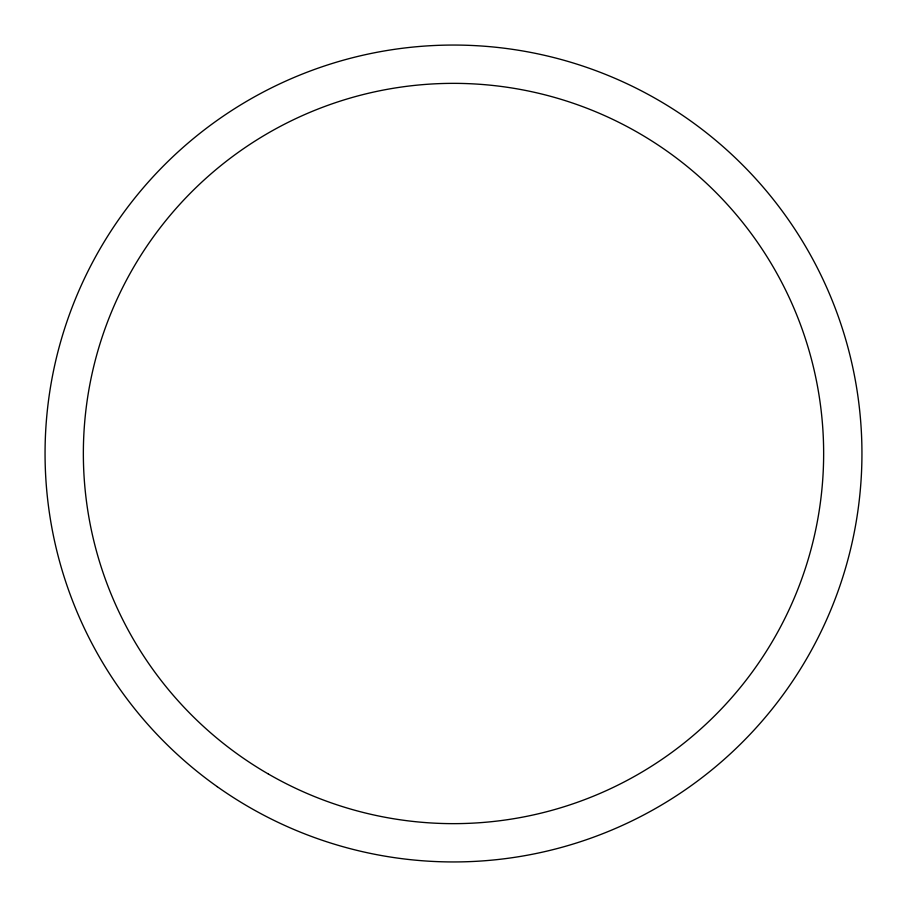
<?xml version="1.0" encoding="UTF-8"?>
<svg xmlns="http://www.w3.org/2000/svg" width="907" height="907" viewBox="0 0 907 907"><rect width="100%" height="100%" fill="white"/><g stroke="black" fill="none" stroke-linecap="round" stroke-linejoin="round"><path stroke-width="1.36" d="M217.215 786.652A408.433 408.433 0 0 0 860.165 491.56A408.433 408.433 0 0 0 283.131 82.288A408.433 408.433 0 0 0 217.215 786.652M268.427 774.056A370.147 370.147 0 0 0 823.647 453.5A370.147 370.147 0 0 0 268.427 132.944A370.147 370.147 0 0 0 268.427 774.056"/></g></svg>
